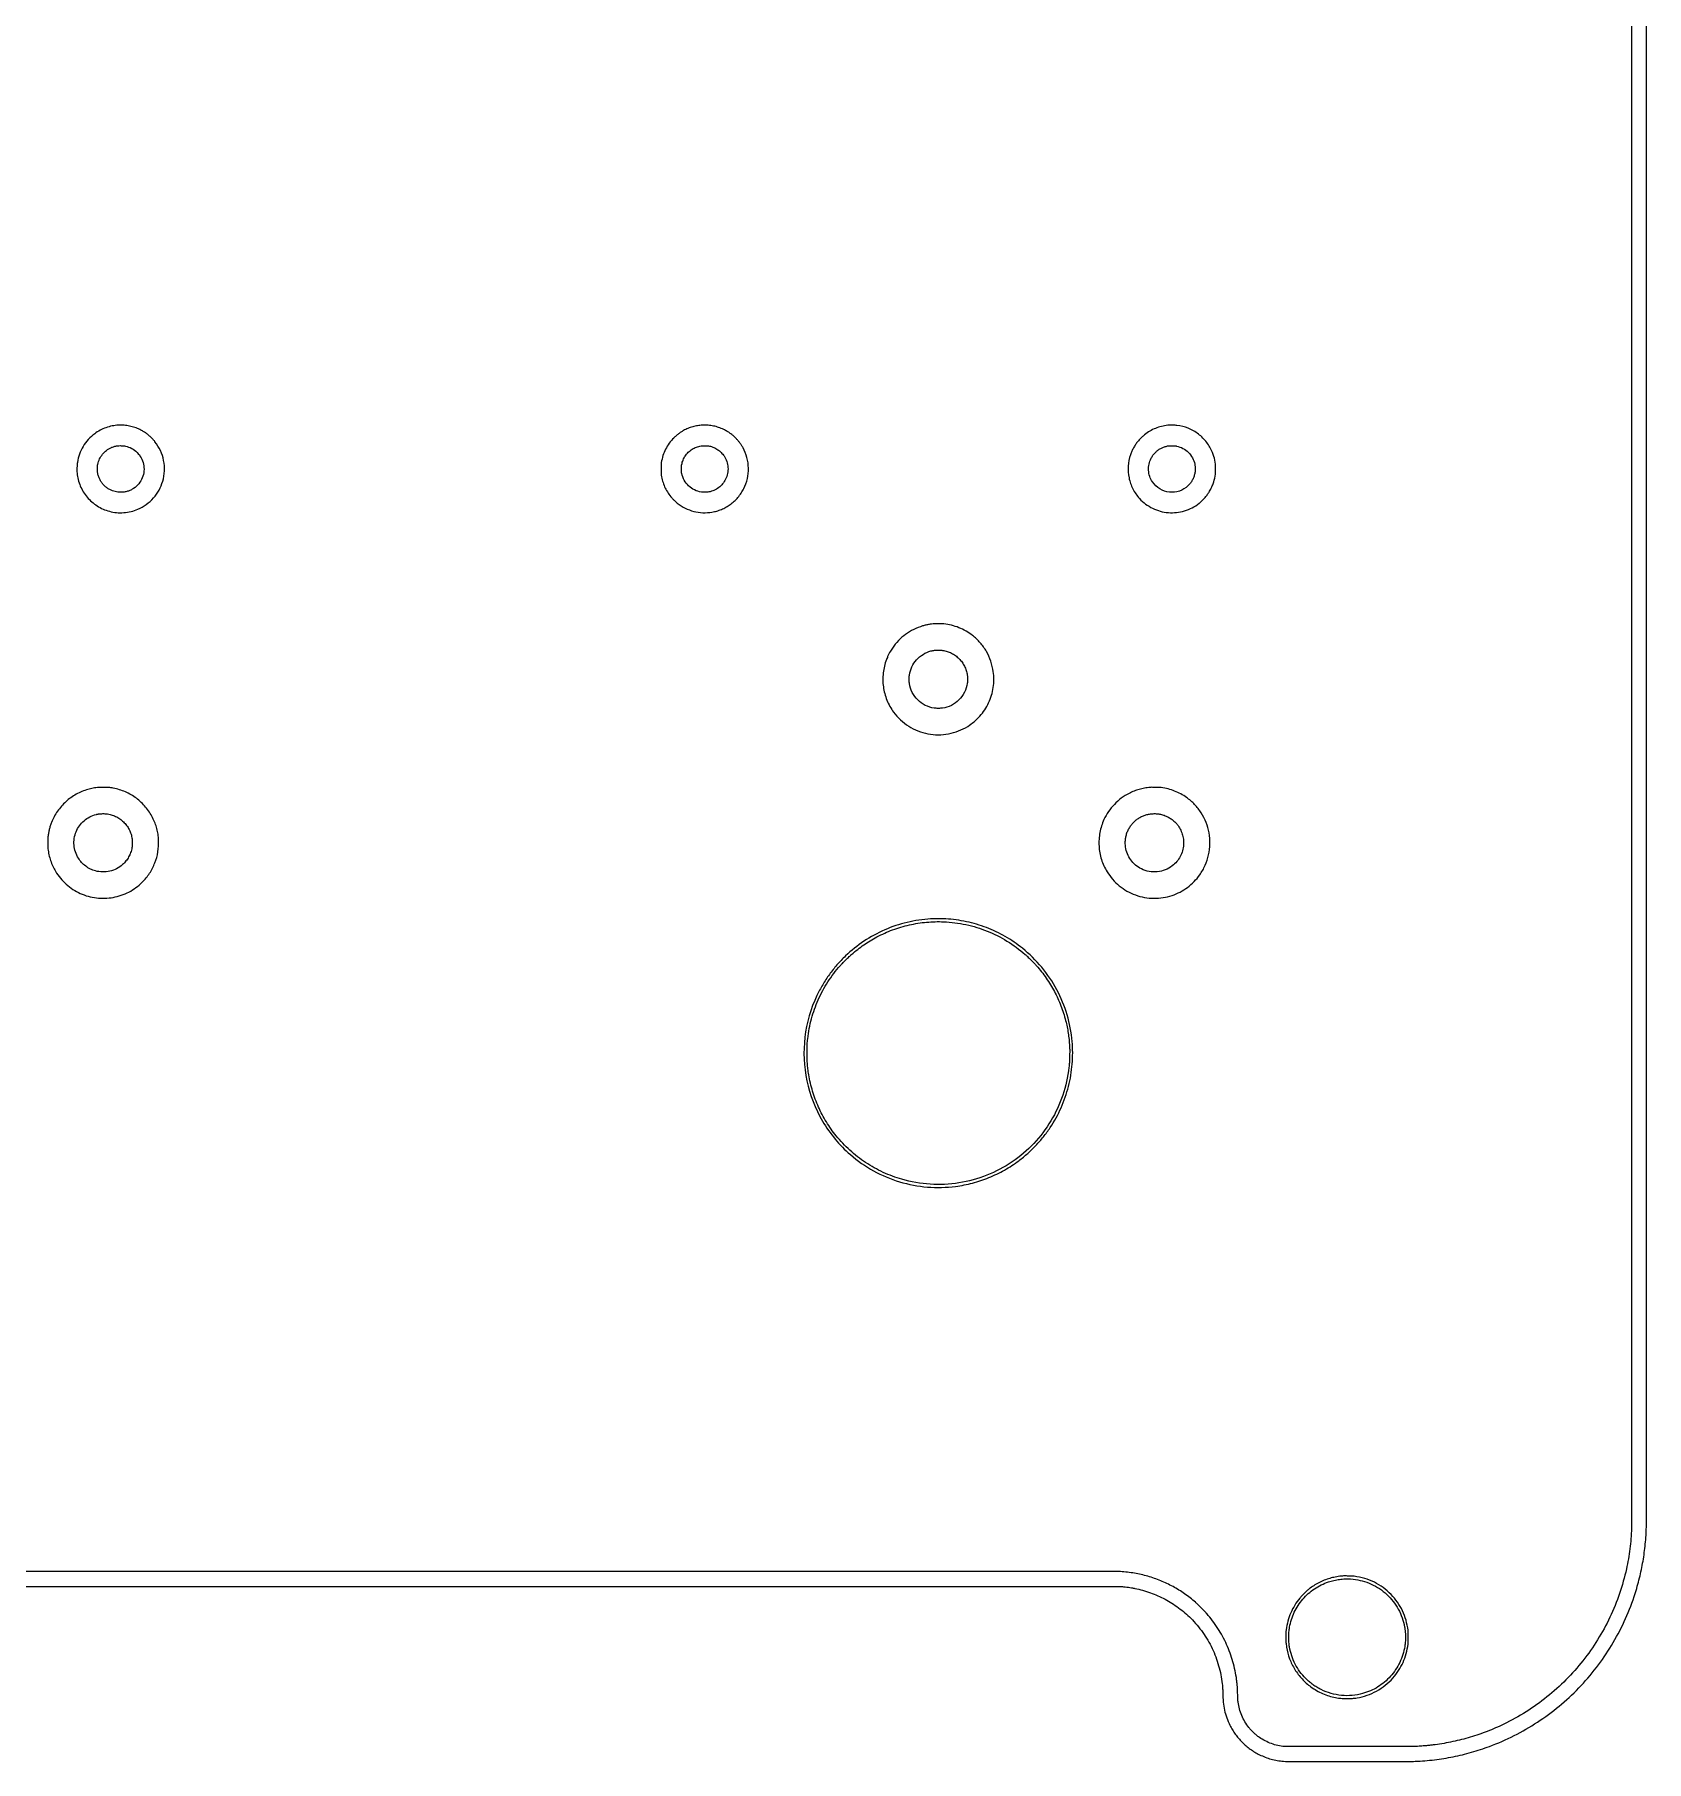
# Model space of a CAD drawing. Extents: x 977 to 25454, y 984 to 49020.
# Drawn here: x 14242 to 25454, y 984 to 12993 of the extents above; entities that cross this region are included whole.
import ezdxf

# ---------------------------------------------------------------- set-up
doc = ezdxf.new("R2010")
doc.units = 0

msp = doc.modelspace()

# ---------------------------------------------------------------- linework, layer by layer
for points in [[(7758.65651, 2201.463503, -0.000003), (13215, 2201.5, -0.000005), (17758.452947, 2201.451521, -0.000032), (20120.410613, 2201.24951, -0.000001), (21784.154586, 2200.996007, -0.020655), (21803, 2200.214263, -0.006037), (21827.589614, 2197.875304, -0.00765), (21850.240435, 2195.093327, -0.007836), (21872.336218, 2191.68197, -0.006927), (21895.245147, 2187.449203, -0.036703), (22003.144276, 2157.595388, -0.036931), (22105.285432, 2112.33299, -0.036932), (22199.652926, 2052.537634, -0.036711), (22284.399134, 1979.399134, -0.042134), (22367.555353, 1880.90873, -0.042519), (22432.739409, 1770.159672, -0.042519), (22478.249509, 1649.98207, -0.042138), (22502.945288, 1523.475082, -0.004941), (22504.73215, 1505.426265, -0.006387), (22505.99642, 1488.82845, -0.006927), (22506.755588, 1473.47202, -0.008599), (22507.017981, 1459.170448, 0.023269), (22509.993675, 1396.804995, 0.030927), (22518.814486, 1340.736322, 0.032229), (22534.091177, 1288.068851, 0.029158), (22556.436857, 1235.951183, 0.019567), (22574.199422, 1203.627465, 0.021304), (22593.972232, 1173.722906, 0.021161), (22616.345495, 1145.431978, 0.018782), (22641.902495, 1117.943313, 0.018283), (22670.123836, 1091.774654, 0.021988), (22698.550439, 1069.385296, 0.021995), (22728.825922, 1049.58453, 0.018314), (22762.602547, 1031.194074, 0.023899), (22802.296693, 1013.744297, 0.024252), (22843.283544, 1000.257442, 0.024029), (22885.749415, 990.700954, 0.022514), (22929.868636, 985.009922, 0.02078), (22954.429873, 983.984895, 0.000034), (23381.997895, 983.948007, 0.000065), (23800.195177, 983.994771, 0.010906), (23845.5, 984.994004, 0.018818), (23979.130285, 995.908435, 0.019797), (24109.29858, 1016.743518, 0.019913), (24236.688776, 1047.665195, 0.019556), (24362, 1088.78274, 0.055834), (24695.466735, 1257.214259, 0.05589), (24983.278976, 1495.205905, 0.055895), (25211.212146, 1791.00757, 0.055865), (25368.013937, 2130, 0.017715), (25402.012148, 2245.528688, 0.018156), (25427.433286, 2362.23502, 0.0181), (25444.383443, 2480.826008, 0.017358), (25453.008497, 2602, 0.009076), (25453.6152, 2635.340299), (25453.795181, 6757.754748, 0.000012), (25453.897571, 12164.328285, 0.000003), (25453.798272, 20941, 0.000002), (25453.560073, 32466.951299, 0.000022)], [(25453.274305, 36638.378168, 0.000001), (25452.974668, 39243.286242, 0.030065)], [(23834.04827, 49018.908979, 0.000001), (21672.802621, 49019.17901, 0.000024)], [(18678.279442, 49019.402857, 0.000005), (13230.5, 49019.49605, 0.000002), (9162.520775, 49019.509787, 0.000004), (5736.221875, 49019.480206)], [(2705.63774, 40413.981128, 0.000002), (2705.642764, 42874.519936, 0.000002), (2705.626677, 45334.130235, 0.019035)], [(23829.361066, 40418.971481, -0.000002), (23829.352982, 42875.559779, -0.000002), (23829.365373, 45332.747787, -0.021017)], [(23725.958331, 45319.436979, 0.000002), (23725.950273, 42874.905956, 0.000002), (23725.959107, 40430.264241, 0.013991)], [(25350.980651, 20917.295282), (25350.9701, 2657.821244, -0.009425), (25349.993147, 2606, -0.010477), (25345.707962, 2533.023171, -0.011402), (25338.442716, 2462.327132, -0.01152), (25328.046896, 2392.717368, -0.0112), (25314.372245, 2323, -0.056619), (25199.488754, 1986.721704, -0.056638), (25012.112042, 1684.822758, -0.056642), (24761.786659, 1432.684414, -0.056643), (24461.266973, 1243.150288, -0.019876), (24346.580087, 1193.335439, -0.019857), (24228.263623, 1152.767834, -0.019863), (24107.137449, 1121.72539, -0.019917), (23984.039169, 1100.425857, -0.004387), (23957.451071, 1097.146251, -0.00466), (23931.337363, 1094.403824, -0.003878), (23901.391496, 1091.775066, -0.001804), (23862.5, 1088.806001, -0.017879), (23829.725841, 1087.598317, -0.000052), (23399.027176, 1087.179165, -0.000048), (22967.105064, 1086.845044, -0.019543), (22937, 1088.001711, -0.034215), (22890.688047, 1094.806293, -0.033075), (22845.194339, 1107.90863, -0.03302), (22801.752387, 1126.922083, -0.033832), (22761.559487, 1151.355575, -0.019596), (22742.15047, 1166.203642, -0.015368), (22722.274641, 1183.740376, -0.015475), (22703.706775, 1202.280062, -0.021187), (22688.260627, 1220.147598, -0.033221), (22660.602764, 1260.225291, -0.034428), (22638.862403, 1303.150733, -0.034306), (22623.15533, 1348.799533, -0.032495), (22613.492747, 1397, -0.016018), (22612.83933, 1403.457585, -0.003351), (22612.133466, 1414.808201, -0.003508), (22611.494167, 1428.009363, -0.003293), (22611.024662, 1441.5, 0.002891), (22609.807952, 1477.286847, 0.00713), (22608.388828, 1503.527241, 0.008575), (22606.407356, 1526.662637, 0.006474), (22603.466908, 1552, 0.036948), (22577.786949, 1677.174272, 0.037122), (22533.989629, 1797.001468, 0.037038), (22472.841157, 1909.287227, 0.036414), (22395.483665, 2012, 0.013122), (22380.658477, 2028.088712, 0.003707), (22356.729971, 2052.364009, 0.003695), (22332.464072, 2076.26341, 0.013346), (22316.5, 2090.948971, 0.02692), (22241.385559, 2149.630668, 0.027346), (22160.782653, 2199.56985, 0.027413), (22075.406121, 2240.30658, 0.027356), (21986.027161, 2271.489843, 0.013902), (21939.396726, 2283.554731, 0.014222), (21892.518906, 2292.907891, 0.014049), (21844.638285, 2299.674655, 0.012844), (21795, 2303.984682, 0.015225), (21769.786397, 2304.753362), (13218.449786, 2305.013035)], [(4650.646709, 2200.986913, -0.000006), (5834.976758, 2201.249393, -0.000049)]]:
    msp.add_lwpolyline(points, format="xyb")
for points in [[(14825.5, 10275.836706, 0.038741), (14782.035184, 10270.645327, 0.036507), (14738.99113, 10258.764977, 0.036357), (14697.959151, 10240.688594, 0.037666), (14660.487421, 10217.041898, 0.048305), (14615.980676, 10176.827847, 0.049277), (14580.349448, 10129.072575, 0.049242), (14554.731394, 10075.235153, 0.048101), (14539.887186, 10017.003896, 0.022761), (14538.232488, 10001.736549, 0.008835), (14537.280726, 9980.494567, 0.008872), (14537.080804, 9959.141582, 0.021586), (14537.892036, 9943.417631, 0.075953), (14560.363821, 9854.042516, 0.075981), (14608.496468, 9775.467873, 0.075927), (14677.938421, 9714.814075, 0.075676), (14762.396137, 9677.570546, 0.04284), (14811.971222, 9668.619645, 0.041385), (14862.932474, 9668.095918, 0.04125), (14913.445154, 9675.983522, 0.04194), (14961.686587, 9692.033689, 0.056148), (15019.445642, 9724.889465, 0.054076), (15069.2593, 9770.138517, 0.054231), (15108.08997, 9824.879483, 0.057153), (15133.429503, 9885.755073, 0.058244), (15145.382391, 9958.02956, 0.059991), (15140.143346, 10030.369843, 0.060161), (15117.913627, 10099.21861, 0.059175), (15079.84314, 10161.215766, 0.01333), (15075.654081, 10166.234157, 0.004974), (15069.517167, 10173.061734, 0.004924), (15062.677928, 10180.374179, 0.005943), (15056.106811, 10187.100776, 0.017457), (15036.655801, 10205.231996, 0.023128), (15017.673445, 10220.24425, 0.023376), (14997.552926, 10233.31609, 0.018468), (14974.676276, 10245.590969, 0.030789), (14939.272614, 10260.308882, 0.033108), (14903.170272, 10270.154195, 0.032543), (14865.523647, 10275.266701, 0.027844)], [(18887.5, 10275.836706, 0.0307), (18854.025203, 10272.382894, 0.027883), (18820.109077, 10264.800582, 0.0278), (18787.141154, 10253.461089, 0.030023), (18756.5, 10238.776951, 0.016932), (18737.920792, 10227.620245, 0.018048), (18720.541091, 10215.454198, 0.017958), (18704.00582, 10202.007627, 0.01641), (18687.95729, 10187.012698, 0.039339), (18656.447451, 10150.194966, 0.040245), (18631.36015, 10109.164986, 0.040061), (18613.076333, 10064.463933, 0.038246), (18601.811051, 10016.723, 0.011276), (18600.621787, 10007.815137, 0.015018), (18599.968121, 9999.675861, 0.010059), (18599.65863, 9989.358201, 0.002333), (18599.568319, 9972, 0.002299), (18599.63905, 9954.587989, 0.010171), (18599.93626, 9944.343028, 0.015351), (18600.581369, 9936.300789, 0.011525), (18601.765919, 9927.5, 0.031212), (18610.842376, 9886.766486, 0.033555), (18624.761355, 9848.484674, 0.033741), (18643.593908, 9812.598086, 0.03229), (18667.333003, 9779.01226, 0.020486), (18676.086316, 9769.048362, 0.007588), (18689.182309, 9755.729236, 0.007619), (18702.721886, 9742.771799, 0.019608), (18713, 9733.955654, 0.051374), (18767.341943, 9699.345219, 0.052848), (18827.094314, 9676.932304, 0.052976), (18890.082317, 9667.579766, 0.052105), (18953.991765, 9671.583461, 0.028128), (18987.715134, 9679.228212, 0.028731), (19020.123105, 9690.568675, 0.02857), (19051.18663, 9705.619348, 0.027132), (19080.892961, 9724.349697, 0.033005), (19108.726408, 9746.986433, 0.028883), (19134.686402, 9774.067433, 0.02877), (19157.45768, 9804.084315, 0.032005), (19175.758505, 9835.5, 0.06096), (19200.352754, 9904.647624, 0.060093), (19207.70875, 9978.026592, 0.060128), (19197.405766, 10051.011409, 0.061162), (19170.051184, 10119, 0.017596), (19159.656165, 10136.346112, 0.017304), (19148.011958, 10153.017967, 0.016974), (19135.016204, 10169.14719, 0.015503), (19120.570614, 10184.867324, 0.019565), (19100.828801, 10203.53708, 0.023635), (19080.85247, 10219.399546, 0.023636), (19059.469102, 10233.30518, 0.019571), (19035.5, 10246.095805, 0.030403), (19000.286766, 10260.581231, 0.032803), (18964.450911, 10270.263881, 0.032279), (18927.136608, 10275.285588, 0.027675)], [(22125, 10275.319457, 0.034171), (22080.798453, 10267.688986, 0.035958), (22038.819493, 10254.188964, 0.036181), (21999.443601, 10234.907227, 0.035516), (21963, 10210.044699, 0.020073), (21952.278634, 10200.832452, 0.007949), (21938.273995, 10187.364282, 0.007925), (21924.739907, 10173.495244, 0.020772), (21915.612774, 10163, 0.022946), (21900.405802, 10142.071579, 0.019519), (21886.285803, 10118.699138, 0.019639), (21874.129352, 10094.476922, 0.024257), (21864.823969, 10071, 0.066541), (21848.927937, 9990.929387, 0.067162), (21854.703434, 9909.75733, 0.067235), (21881.771688, 9833.095235, 0.066932), (21928.240356, 9766.23242, 0.093967), (22019.100603, 9698.244099, 0.094085), (22128.501781, 9668.273315, 0.093969), (22241.388691, 9680.468596, 0.093462), (22342.215766, 9733.137751, 0.025738), (22360.686162, 9749.312446, 0.018247), (22379.739822, 9769.215048, 0.018133), (22397.467035, 9790.656362, 0.023871), (22411.937954, 9811.5, 0.018086), (22418.89657, 9823.570351, 0.008972), (22426.883014, 9839.337479, 0.008975), (22434.316116, 9855.419136, 0.017661), (22439.536135, 9868.5, 0.04573), (22453.369876, 9922.011603, 0.045047), (22457.341184, 9977.42004, 0.04507), (22451.325304, 10032.616618, 0.045879), (22435.525055, 10085.49969, 0.067293), (22395.325748, 10156.297223, 0.06715), (22337.744747, 10213.936431, 0.067111), (22266.915737, 10254.28228, 0.067083), (22187.920503, 10274.436054, 0.020426), (22175.820172, 10275.345124, 0.005026), (22155.882767, 10275.825511, 0.004788), (22136.028564, 10275.914142, 0.024384)], [(14873.938554, 10131.045543, -0.071217), (14918.143615, 10114.710763, -0.071702), (14955.876101, 10086.657575, -0.07217), (14983.956405, 10049.274402, -0.073703), (15000.005585, 10005.714451, -0.073317), (15002.886609, 9957.346674, -0.075092), (14991.612639, 9910.626176, -0.075064), (14967.037886, 9869.304727, -0.073177), (14931.171827, 9836.665625, -0.037134), (14910.778176, 9825.043067, -0.037702), (14888.991224, 9816.632825, -0.037354), (14865.995224, 9811.530153, -0.035061), (14842, 9809.76116, -0.026472), (14821.242719, 9810.78814, -0.034288), (14802.463959, 9814.029371, -0.034167), (14784.251912, 9819.81854, -0.025996), (14765.1978, 9828.512538, -0.01799), (14754.659625, 9834.490723, -0.022552), (14745.36963, 9840.80676, -0.021393), (14736.308915, 9848.208553, -0.01381), (14726.441918, 9857.5, -0.035009), (14710.72948, 9875.493571, -0.038088), (14698.164311, 9895.023962, -0.037686), (14688.601567, 9916.424849, -0.032929), (14681.846653, 9940, -0.014929), (14680.637814, 9946.51863, -0.020649), (14679.971861, 9952.428368, -0.014248), (14679.658204, 9959.8168, -0.003483), (14679.573334, 9972, -0.003479), (14679.657697, 9984.122787, -0.014069), (14679.968464, 9991.508314, -0.020519), (14680.623931, 9997.377384, -0.015547), (14681.805405, 10003.749033, -0.056412), (14694.530509, 10041.249511, -0.059999), (14715.123162, 10074.117325, -0.060434), (14742.779512, 10100.962817, -0.058695), (14776.3136, 10120.72582, -0.01894), (14785.438271, 10124.342994, -0.013817), (14795.820596, 10127.690555, -0.013709), (14806.492748, 10130.493671, -0.017343), (14816.5, 10132.467673, -0.032506), (14828.767198, 10133.637642, -0.013714), (14845.328541, 10133.681888, -0.013699), (14861.84336, 10132.819852, -0.033067)], [(18936.15857, 10131.083098, -0.024853), (18951.308633, 10127.012531, -0.022945), (18966.398487, 10121.366045, -0.022675), (18981.088473, 10114.282944, -0.02283), (18995.042196, 10105.913406, -0.0333), (19005.792104, 10097.698721, -0.017895), (19017.952934, 10086.258749, -0.017865), (19029.371975, 10073.863332, -0.030574), (19037.852865, 10062.650766, -0.063127), (19056.928909, 10024.182333, -0.066538), (19065.366338, 9982.853505, -0.066751), (19062.642446, 9940.875292, -0.064199), (19048.978602, 9900.5, -0.058672), (19028.324279, 9868.400444, -0.05911), (19000.824771, 9842.066496, -0.059122), (18967.932823, 9822.902143, -0.058743), (18931.398398, 9811.916059, -0.024796), (18919.754172, 9810.450889, -0.013981), (18905.528809, 9809.772851, -0.013983), (18891.488386, 9809.889338, -0.028406), (18880.5, 9810.914847, -0.074566), (18832.585256, 9825.668919, -0.07779), (18791.877462, 9853.68831, -0.077445), (18761.541083, 9892.928977, -0.072971), (18743.813503, 9940.335639, -0.015631), (18742.67693, 9946.549685, -0.01909), (18742.019638, 9952.421913, -0.013656), (18741.684578, 9959.703516, -0.003912), (18741.56202, 9971, -0.003924), (18741.617575, 9982.521886, -0.01425), (18741.91895, 9989.838468, -0.019376), (18742.578615, 9995.899301, -0.01321), (18743.775945, 10002.727758, -0.024084), (18747.733911, 10018.348508, -0.023197), (18753.217155, 10033.717253, -0.02353), (18760.005991, 10048.283298, -0.026832), (18767.871871, 10061.5, -0.0508), (18789.473068, 10087.565762, -0.051764), (18815.76041, 10108.556758, -0.051762), (18845.799664, 10123.7014, -0.05079), (18878.5, 10132.472097, -0.033471), (18890.563573, 10133.605013, -0.012702), (18907.483195, 10133.627312, -0.012664), (18924.342979, 10132.793552, -0.034526)], [(22185.5, 10131.024082, -0.069951), (22230.115804, 10114.684811, -0.073792), (22267.595921, 10086.893056, -0.073479), (22295.511922, 10049.300276, -0.068487), (22312.193349, 10004.340425, -0.016845), (22313.345083, 9998.180488, -0.020185), (22313.997286, 9992.317559, -0.013556), (22314.322601, 9984.811025, -0.00336), (22314.439305, 9972.5, -0.003296), (22314.390746, 9959.82943, -0.01461), (22314.095421, 9952.383521, -0.021393), (22313.426253, 9946.414414, -0.01411), (22312.171719, 9939.621885, -0.036182), (22305.200158, 9915.665036, -0.038105), (22294.940204, 9893.393134, -0.038081), (22281.412328, 9872.923827, -0.036044), (22264.705706, 9854.336879, -0.110585), (22204.99879, 9818.034017, -0.109642), (22135.318916, 9810.506816, -0.1092), (22068.776647, 9833.17596, -0.10893), (22017.918536, 9881.794097, -0.066861), (21998.952165, 9920.328251, -0.067013), (21990.845596, 9962.471418, -0.066766), (21994.16278, 10005.397465, -0.065539), (22008.666164, 10046.22273, -0.018737), (22014.793733, 10057.184854, -0.022434), (22021.392633, 10066.997171, -0.021523), (22029.07844, 10076.502706, -0.015073), (22038.499184, 10086.552053, -0.033924), (22056.090171, 10101.971431, -0.037097), (22075.108066, 10114.369658, -0.037192), (22095.703843, 10123.795837, -0.034443), (22118, 10130.35254, -0.006587), (22128.320138, 10132.487302, -0.027138), (22134.63823, 10133.355372, -0.021539), (22141.645483, 10133.630235, -0.003087), (22156, 10133.486116, -0.004656), (22166.202702, 10133.22562, -0.012107), (22173.537588, 10132.791972, -0.015792), (22179.57504, 10132.095528, -0.016239)], [(20509, 8895.417268, 0.000171), (20506.495881, 8895.202534, 0.000037), (20502.15, 8894.82805, 0.000038), (20497.115633, 8894.393482, 0.000036), (20492, 8893.95113, 0.017727), (20470.638357, 8891.336811, 0.01365), (20447.550556, 8887.027485, 0.013565), (20424.538076, 8881.4215, 0.016631), (20403.395781, 8874.896728, 0.041995), (20342.569703, 8847.985627, 0.043486), (20287.848967, 8811.553177, 0.043234), (20239.980388, 8765.990295, 0.040563), (20199.52176, 8711.941218, 0.018655), (20191.96344, 8698.867603, 0.007653), (20182.653152, 8680.610397, 0.007712), (20173.776698, 8661.797016, 0.015804), (20167.520381, 8646.740578, 0.062488), (20144.895647, 8553.235309, 0.062273), (20146.031942, 8456.926529, 0.062385), (20170.826374, 8364.017991, 0.063129), (20217.706576, 8280.5, 0.092994), (20322.896421, 8182.944811, 0.093542), (20456.081759, 8130.401816, 0.093613), (20599.169535, 8130.038021, 0.093304), (20732.715094, 8181.867668, 0.072644), (20817.10261, 8253.135952, 0.071647), (20878.049034, 8345.876627, 0.071711), (20910.307302, 8451.970155, 0.072985), (20910.99997, 8562.196371, 0.047691), (20893.615571, 8634.889744, 0.04822), (20862.815549, 8702.688394, 0.04832), (20819.670201, 8763.207876, 0.048295), (20765.704681, 8814.332828, 0.035673), (20720.952943, 8844.3319, 0.034727), (20671.997152, 8867.96826, 0.034614), (20620.079547, 8884.666134, 0.034906), (20566.5, 8893.984278, 0.01603), (20555.647359, 8894.749023, 0.003344), (20536.573766, 8895.352039, 0.002822), (20517.465191, 8895.720344, 0.024712)], [(20558, 8710.388177, -0.040369), (20589.742621, 8703.163261, -0.04087), (20619.775064, 8690.952004, -0.040696), (20647.53695, 8673.960562, -0.039315), (20672.525942, 8652.518085, -0.040224), (20693.316031, 8627.96693, -0.039755), (20709.998073, 8600.310772, -0.039563), (20722.159868, 8570.229987, -0.039004), (20729.502073, 8538.465905, -0.024603), (20730.773731, 8525.791113, -0.012648), (20731.180778, 8509.835001, -0.012649), (20730.7793, 8493.83389, -0.023944), (20729.514174, 8481, -0.079704), (20709.860519, 8418.618044, -0.080528), (20671.726748, 8365.762487, -0.080785), (20618.968354, 8327.788261, -0.08095), (20556.932536, 8308.523029, -0.022609), (20544.211584, 8307.319262, -0.012173), (20528.461662, 8306.928699, -0.01217), (20512.820081, 8307.302453, -0.024179), (20500.482793, 8308.497692, -0.07869), (20437.990249, 8327.96484, -0.081068), (20385.286738, 8365.655828, -0.081066), (20347.301021, 8418.14879, -0.078681), (20327.48262, 8480.534095, -0.014357), (20326.764971, 8486.39482, -0.008941), (20326.244462, 8493.298767, -0.008082), (20325.924851, 8501.050866, -0.006261), (20325.819052, 8509.5, -0.006261), (20325.924851, 8517.949134, -0.008082), (20326.244462, 8525.701233, -0.008941), (20326.764971, 8532.60518, -0.014357), (20327.48262, 8538.465905, -0.071369), (20344.739785, 8595.658329, -0.073726), (20377.25426, 8644.991379, -0.073866), (20422.621595, 8682.695784, -0.072058), (20477.365351, 8705.975527, -0.014313), (20486.194732, 8708.039048, -0.009246), (20496.520926, 8709.944514, -0.00924), (20506.926216, 8711.469316, -0.014133), (20516, 8712.368396, -0.021593), (20524.371593, 8712.597169, -0.007814), (20536.261595, 8712.222678, -0.00796), (20548.439127, 8711.454079, -0.016039)], [(14689.5, 7757.388363, 0.009377), (14668.952064, 7754.942486, 0.011002), (14649.581905, 7751.831803, 0.011475), (14631.13052, 7748.011071, 0.012389), (14613.342817, 7743.4329, 0.057984), (14531.855626, 7709.696273, 0.057215), (14459.88978, 7658.02843, 0.057233), (14401.524224, 7591.412147, 0.058089), (14360.120658, 7513.618165, 0.015296), (14351.443015, 7489.276956, 0.017074), (14344.613459, 7465.320886, 0.0168), (14339.347254, 7440.610832, 0.013913), (14335.364666, 7414, 0.021168), (14333.974485, 7396.30535, 0.009046), (14333.547615, 7372.570962, 0.009074), (14333.983293, 7348.707005, 0.01991), (14335.373669, 7330.5, 0.025414), (14342.388738, 7288.846688, 0.026449), (14353.528475, 7248.682193, 0.026803), (14368.675712, 7210.429058, 0.027786), (14387.66991, 7174.488835, 0.074917), (14462.562064, 7083.986393, 0.076391), (14560.336192, 7020.282016, 0.076484), (14672.618015, 6988.928171, 0.075375), (14789.719759, 6992.539425, 0.037721), (14845.356553, 7007.143572, 0.037611), (14898.224292, 7029.951568, 0.037552), (14947.155273, 7060.461979, 0.037342), (14991.070209, 7098, 0.051809), (15042.1726, 7160.506586, 0.052435), (15079.094696, 7231.940683, 0.052518), (15100.305882, 7309.383978, 0.052299), (15104.958383, 7389.657906, 0.025175), (15100.930349, 7431.075424, 0.027716), (15092.817745, 7470.547357, 0.027693), (15080.381822, 7508.907846, 0.025054), (15063.418143, 7547, 0.057472), (15014.685308, 7620.75618, 0.057504), (14950.45165, 7681.467748, 0.057489), (14874.062165, 7725.967672, 0.057383), (14789.5, 7751.939618, 0.008457), (14773.196783, 7754.678354, 0.016152), (14760.007608, 7756.231488, 0.01393), (14745.535419, 7757.058172, 0.004752), (14724.5, 7757.472579, 0.001319), (14712.333487, 7757.564501, 0.001831), (14701.43125, 7757.578189, 0.001126), (14692.256411, 7757.53546, 0.023207)], [(22001.5, 7757.381667, 0.019897), (21961.64006, 7751.851793, 0.024973), (21925.305549, 7743.437091, 0.025554), (21890.689216, 7731.633833, 0.022652), (21856, 7715.933882, 0.042316), (21801.336827, 7682.051245, 0.041547), (21752.795097, 7639.260798, 0.041602), (21712.053324, 7589.093424, 0.042681), (21680.571412, 7533.286488, 0.060782), (21652.001728, 7443.134965, 0.061313), (21646.064541, 7349.028839, 0.061407), (21663.119761, 7256.420889, 0.061307), (21702.159978, 7170.673063, 0.084122), (21787.248898, 7073.178164, 0.08435), (21899.631122, 7009.265919, 0.084383), (22026.77591, 6986.074109, 0.08428), (22154.5, 7006.176674, 0.039599), (22210.300587, 7029.99472, 0.039217), (22261.839976, 7062.377783, 0.039215), (22307.693473, 7102.413447, 0.039584), (22346.577018, 7149, 0.050127), (22384.380935, 7215.608622, 0.049394), (22408.398507, 7288.734474, 0.04951), (22417.56912, 7364.984625, 0.050861), (22411.42036, 7440.8433, 0.047447), (22390.851588, 7513.097465, 0.048655), (22357.155196, 7579.533237, 0.048654), (22311.254288, 7638.207124, 0.047437), (22254.518157, 7687.459389, 0.032115), (22215.12835, 7711.930074, 0.030392), (22172.210934, 7731.660746, 0.029935), (22126.557863, 7746.300011, 0.029003), (22079, 7755.567917, 0.024221), (22066.107906, 7756.679943, 0.003553), (22039.888127, 7757.480031, 0.00339), (22013.620025, 7757.916645, 0.026983)], [(14742.026234, 7573.974337, -0.038496), (14775.268, 7567.325532, -0.041825), (14806.148773, 7555.773615, -0.042041), (14834.538283, 7539.307154, -0.039681), (14860.367375, 7518.035021, -0.041235), (14882.725222, 7492.548748, -0.042083), (14900.427512, 7463.905124, -0.042003), (14913.111287, 7432.648318, -0.04075), (14920.550343, 7399.393908, -0.027399), (14921.659588, 7386.193997, -0.011095), (14921.783583, 7368.129668, -0.010934), (14921.119239, 7350.275542, -0.031771), (14919.609808, 7338.023621, -0.038244), (14910.559319, 7304.34852, -0.041627), (14896.670498, 7273.431558, -0.0422), (14878.052741, 7245.611636, -0.041519), (14854.935438, 7221.148074, -0.061997), (14813.237852, 7192.199327, -0.063261), (14765.994297, 7174.596058, -0.063027), (14715.689994, 7169.323568, -0.060753), (14665, 7176.612348, -0.049259), (14630.334736, 7189.763745, -0.045629), (14597.947576, 7209.720438, -0.045392), (14569.560481, 7235.337806, -0.047591), (14546.760344, 7265.279676, -0.05946), (14526.581306, 7308.487787, -0.059086), (14517.082235, 7355.323769, -0.058943), (14518.790869, 7403.187158, -0.058638), (14531.614594, 7449.419405, -0.059309), (14554.449778, 7490.610429, -0.058277), (14586.433679, 7525.561693, -0.058187), (14625.669395, 7552.233864, -0.058779), (14669.863732, 7569.038944, -0.00797), (14675.082631, 7570.260953, -0.005136), (14681.166221, 7571.518216, -0.005162), (14687.143313, 7572.62564, -0.009681), (14692, 7573.377137, -0.020894), (14703.004264, 7574.396545, -0.009664), (14717.367556, 7574.845749, -0.009602), (14731.590047, 7574.74239, -0.0235)], [(22054.5, 7573.956157, -0.033461), (22080.92048, 7569.13301, -0.033165), (22106.542558, 7560.818967, -0.032996), (22130.963876, 7549.14114, -0.032364), (22153.802706, 7534.284923, -0.022175), (22162.31223, 7527.322147, -0.010719), (22172.597279, 7517.711011, -0.010729), (22182.533304, 7507.593786, -0.020607), (22189.975325, 7499, -0.045488), (22210.654534, 7467.545057, -0.04679), (22225.077517, 7433.158755, -0.046684), (22232.879148, 7396.616763, -0.044876), (22233.914479, 7358.766786, -0.053575), (22226.741951, 7316.830214, -0.052879), (22210.807999, 7277.178759, -0.052699), (22186.849469, 7241.631822, -0.052494), (22155.960895, 7211.826973, -0.071154), (22106.849074, 7183.669248, -0.069986), (22051.534562, 7170.204786, -0.070018), (21994.675203, 7172.524768, -0.071331), (21941.050231, 7190.474772, -0.05924), (21900.107798, 7217.520278, -0.060797), (21867.050491, 7253.202042, -0.060641), (21843.479198, 7295.875368, -0.058407), (21830.460434, 7343.5, -0.02535), (21829.202345, 7356.10576, -0.012163), (21828.8046, 7372.363348, -0.012152), (21829.196407, 7388.573311, -0.026145), (21830.45261, 7401, -0.03152), (21836.408368, 7428.13701, -0.033259), (21845.65147, 7453.812182, -0.033559), (21858.126218, 7477.824216, -0.033367), (21873.722608, 7500, -0.020871), (21880.886016, 7508.144641, -0.009833), (21890.768473, 7518.07884, -0.009814), (21900.987021, 7527.573947, -0.021922), (21909.197294, 7534.284923, -0.030979), (21931.074929, 7548.602154, -0.031667), (21954.397797, 7559.990179, -0.031852), (21978.838467, 7568.286143, -0.032179), (22004.051854, 7573.376476, -0.021131), (22015.004813, 7574.393856, -0.009719), (22029.329921, 7574.837036, -0.009711), (22043.63369, 7574.723601, -0.021582)], [(20475, 6842.907102, 0.043763), (20311.658404, 6818.783204, 0.044094), (20155.438546, 6766.62634, 0.044182), (20011.069396, 6688.006144, 0.044312), (19882.911857, 6585.311327, 0.022257), (19823.425213, 6522.99632, 0.023078), (19770.468572, 6456.362808, 0.023135), (19723.997164, 6385.295917, 0.022622), (19683.914429, 6309.71621, 0.081363), (19600.444032, 6019.458811, 0.081406), (19613.968966, 5717.795984, 0.081361), (19723.109218, 5436.092349, 0.081141), (19916.5, 5203.633956, 0.053017), (20077.541855, 5091.313316, 0.052706), (20258.913706, 5015.10648, 0.052667), (20452.33754, 4978.464689, 0.052785), (20649, 4983.085116, 0.032337), (20766.527411, 5006.128591, 0.031971), (20880.563855, 5044.195679, 0.032014), (20988.668857, 5096.430995, 0.032631), (21088.5, 5161.745243, 0.020611), (21150.765393, 5212.698049, 0.021594), (21207.622629, 5267.853558, 0.021616), (21259.456803, 5327.651161, 0.02075), (21306.685652, 5392.5, 0.042503), (21382.294152, 5529.914332, 0.042067), (21433.88522, 5678.602967, 0.042043), (21459.883067, 5833.91222, 0.042348), (21459.439199, 5991, 0.050325), (21424.213362, 6176.121659, 0.050567), (21352.745669, 6350.159023, 0.050568), (21247.800939, 6506.306012, 0.050331), (21113.5, 6638.481231, 0.03878), (20993.828276, 6720.234163, 0.038963), (20863.151184, 6782.380831, 0.038905), (20724.224009, 6823.575522, 0.038415), (20580, 6842.973984, 0.011543), (20560.090718, 6843.647643, 0.002844), (20527.372811, 6843.812894, 0.002829), (20494.67973, 6843.607115, 0.011802)], [(20565.5, 6822.990347, -0.041012), (20720.736593, 6803.172191, -0.042947), (20868.185339, 6758.400241, -0.042951), (21005.804549, 6689.101497, -0.041037), (21131.822035, 6596.375336, -0.012664), (21148.156065, 6581.409347, -0.003849), (21172.14624, 6557.924961, -0.003872), (21195.819185, 6534.024215, -0.012216), (21211.164894, 6517.5, -0.029164), (21278.933166, 6431.200909, -0.029746), (21335.713785, 6338.153562, -0.029862), (21380.859561, 6239.384484, -0.029916), (21413.886317, 6136, -0.011808), (21423.95797, 6092.15226, -0.012503), (21431.737002, 6048.703221, -0.012387), (21437.392922, 6004.543331, -0.011136), (21441.095176, 5958.561361, -0.014159), (21442.075782, 5925.616297, -0.007288), (21441.53368, 5884.34548, -0.007288), (21439.786405, 5843.049215, -0.013963), (21436.977578, 5810, -0.053332), (21393.907328, 5616.734087, -0.054055), (21311.050207, 5437.883703, -0.05418), (21191.994775, 5281.305779, -0.054057), (21042, 5153.825434, -0.054877), (20864.972366, 5060.131663, -0.054983), (20671.91661, 5007.266442, -0.054972), (20471.944558, 4997.74203, -0.054814), (20274.5, 5031.992427, -0.038251), (20144.474483, 5080.599461, -0.037974), (20023.03869, 5148.544487, -0.037978), (19913.286377, 5234.067162, -0.038274), (19818.040652, 5335, -0.032079), (19750.113344, 5431.004606, -0.03225), (19695.158165, 5534.74424, -0.032225), (19653.963888, 5644.769142, -0.031918), (19627.092947, 5759.526065, -0.010481), (19621.109491, 5800.433797, -0.013064), (19617.345698, 5838.657999, -0.012608), (19615.497178, 5878.119728, -0.008712), (19615.310613, 5922.834156, -0.003359), (19615.848146, 5949.748368, -0.00681), (19616.701693, 5970.912154, -0.007865), (19618.029217, 5989.938916, -0.006662), (19620.015947, 6010, -0.037982), (19646.403552, 6148.728999, -0.038708), (19693.367625, 6280.959934, -0.038656), (19760.22451, 6404.535853, -0.03766), (19845.829456, 6517.5, -0.012321), (19861.001575, 6533.838401, -0.003809), (19884.628975, 6557.690758, -0.003769), (19908.538784, 6581.107509, -0.013086), (19924.5, 6595.718777, -0.012912), (19967.457291, 6631.120904, -0.014949), (20010.178465, 6662.503198, -0.015099), (20054.31062, 6691.007106, -0.013716), (20101.5, 6717.76618, -0.033854), (20210.78329, 6766.665128, -0.032523), (20327.126562, 6801.133669, -0.032601), (20446.670205, 6820.15888, -0.034425)], [(23339.5, 2273.354765, 0.013719), (23321.013416, 2271.36684, 0.008954), (23299.805641, 2268.108121, 0.008986), (23278.930033, 2264.129201, 0.014895), (23261.5, 2259.935737, 0.023538), (23222.36232, 2247.271164, 0.022825), (23184.174917, 2230.870136, 0.023124), (23148.153251, 2211.305918, 0.025942), (23115.5, 2189.174028, 0.016722), (23097.093814, 2174.259993, 0.011707), (23077.340402, 2156.301838, 0.011755), (23058.596108, 2137.581793, 0.017807), (23043.281874, 2120.363144, 0.034742), (23007.850425, 2070.927648, 0.036173), (22980.136381, 2017.70569, 0.035839), (22960.177145, 1960.579217, 0.032844), (22947.871117, 1899.5, 0.009017), (22946.656713, 1888.99731, 0.012775), (22945.984258, 1879.613156, 0.008932), (22945.657945, 1868.013697, 0.002214), (22945.547052, 1849, 0.004084), (22945.703218, 1825.908405, 0.013879), (22946.345547, 1810.870033, 0.015724), (22947.776267, 1796.876618, 0.006458), (22950.556821, 1778, 0.050234), (22971.600615, 1698.750565, 0.04805), (23008.248468, 1624.023879, 0.047988), (23058.539984, 1557.57785, 0.049821), (23120, 1502.858416, 0.027049), (23159.582357, 1477.274656, 0.027308), (23201.572414, 1456.2026, 0.027406), (23245.457638, 1439.898463, 0.02771), (23290.702967, 1428.561536, 0.009384), (23311.142004, 1425.024872, 0.016241), (23328.258498, 1422.959407, 0.014918), (23346.436837, 1421.907933, 0.006588), (23370.5, 1421.552532, 0.004181), (23393.266463, 1421.706671, 0.013934), (23408.203571, 1422.349337, 0.015656), (23422.161351, 1423.780429, 0.006421), (23441, 1426.556821, 0.043804), (23510.613846, 1444.089024, 0.042205), (23577.025768, 1473.637715, 0.042154), (23637.607957, 1513.959788, 0.043459), (23689.901308, 1563.5, 0.037161), (23729.723292, 1615.744835, 0.038733), (23760.758327, 1672.613485, 0.038564), (23782.758685, 1733.823988, 0.036191), (23795.672424, 1799, 0.023284), (23797.173198, 1818.530247, 0.007494), (23797.613263, 1847.585258, 0.007477), (23797.183697, 1876.614295, 0.023639), (23795.687662, 1896, 0.038545), (23781.42724, 1965.86756, 0.041213), (23756.813942, 2031.105308, 0.041562), (23722.060471, 2090.936033, 0.040562), (23677.635493, 2144.720276, 0.041463), (23622.636095, 2192.614291, 0.043537), (23561.342216, 2229.903877, 0.04318), (23494.041755, 2256.257573, 0.039505), (23421.181391, 2271.63154, 0.024101), (23408.595876, 2272.650612, 0.002878), (23380.660053, 2273.400835, 0.002988), (23352.760444, 2273.822671, 0.022211)], [(23396.5, 2252.980696, -0.079669), (23524.215908, 2223.776893, -0.081009), (23635.581772, 2156.190943, -0.081121), (23719.585418, 2056.817757, -0.080201), (23768.017836, 1935.5, -0.013069), (23772.313039, 1913.596215, -0.01546), (23775.186401, 1892.689563, -0.015067), (23776.813094, 1871.193879, -0.01135), (23777.351023, 1847.5, -0.00653), (23777.110454, 1829.081017, -0.012542), (23776.354556, 1814.331195, -0.013034), (23774.88409, 1800.014552, -0.007718), (23772.422772, 1783.022836, -0.071732), (23738.017534, 1672.780726, -0.071281), (23673.815498, 1576.487792, -0.071356), (23585.225525, 1502.178977, -0.072131), (23479.635625, 1456.101743, -0.045063), (23406.564281, 1443.00185, -0.045767), (23332.713934, 1443.307946, -0.045868), (23260.302591, 1457.030497, -0.045677), (23191.5, 1483.736201, -0.018837), (23161.804448, 1499.928462, -0.021333), (23134.656041, 1517.697376, -0.021381), (23109.173413, 1537.677719, -0.019092), (23084.472648, 1560.5, -0.038776), (23043.691583, 1608.021441, -0.038827), (23010.756921, 1661.250033, -0.03872), (22986.372147, 1719.075422, -0.038105), (22971.037983, 1780.277821, -0.022717), (22966.863428, 1813.799239, -0.020481), (22965.551839, 1848.744494, -0.020437), (22967.104413, 1883.761901, -0.022341), (22971.510089, 1917.5, -0.066678), (23004.502289, 2021.322486, -0.067425), (23063.568553, 2112.369961, -0.067453), (23144.704571, 2184.391591, -0.066824), (23242.331847, 2232.494593, -0.023959), (23280.270033, 2243.258154, -0.024113), (23318.98346, 2250.31576, -0.02429), (23357.913614, 2253.575497, -0.025196)]]:
    msp.add_lwpolyline(points, format="xyb", close=True)

doc.saveas('drawing.dxf')
